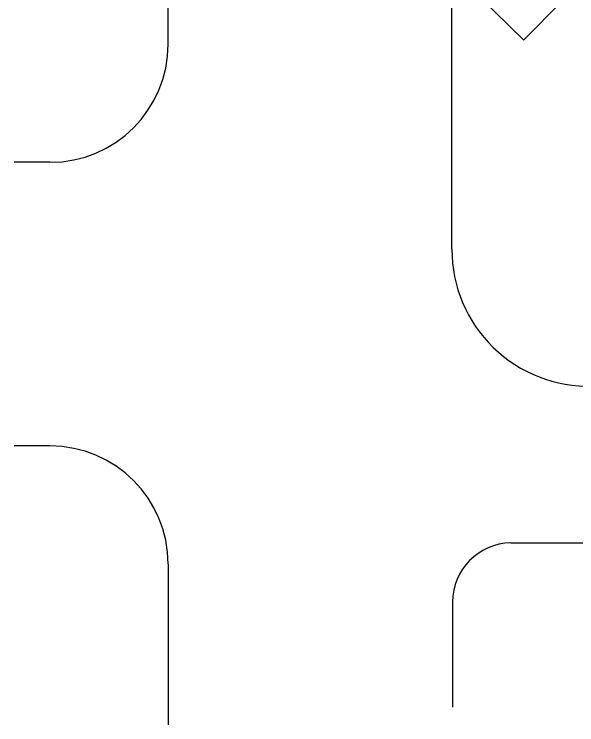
# Model space of a CAD drawing. Extents: x 346 to 515, y 162 to 297.
# Drawn here: x 345.71 to 369.5, y 162.19 to 192.25 of the extents above; entities that cross this region are included whole.
import ezdxf

# ---------------------------------------------------------------- set-up
doc = ezdxf.new("R2010")
doc.units = 0
doc.header["$LTSCALE"] = 35
doc.layers.add('LOCAÇÃO', color=7, linetype='CONTINUOUS')
doc.layers.add('PAREDECORTE', color=7, linetype='CONTINUOUS')

msp = doc.modelspace()

# ---------------------------------------------------------------- linework, layer by layer
at = {"layer": 'LOCAÇÃO'}
for p, q in [((352.22285, 190.97996), (352.28714, 296.8079)), ((365.07023, 193.30834), (367.25282, 191.16105)), ((364.21957, 182.30576), (364.21957, 192.95191)), ((368.91957, 192.82782), (367.24408, 191.15231)), ((347.22285, 185.98324), (345.71058, 185.98324)), ((347.22285, 173.98324), (345.71058, 173.98324)), ((352.22285, 168.98324), (352.22285, 162.18523)), ((364.25272, 167.38166), (364.25272, 162.92443))]:
    msp.add_line(p, q, dxfattribs=at)
for centre, radius, start, end in [((347.22285, 190.98324), 5, 270, 359.962409), ((370.01957, 182.30594), 5.8, 180, 271.501485), ((347.22285, 168.98324), 5, 0, 90), ((366.75272, 167.38166), 2.5, 91.053193, 180)]:
    msp.add_arc(centre, radius, start, end, dxfattribs=at)
at = {"layer": 'PAREDECORTE'}
msp.add_line((366.70677, 169.88124), (372.30677, 169.88124), dxfattribs=at)

doc.saveas('drawing.dxf')
